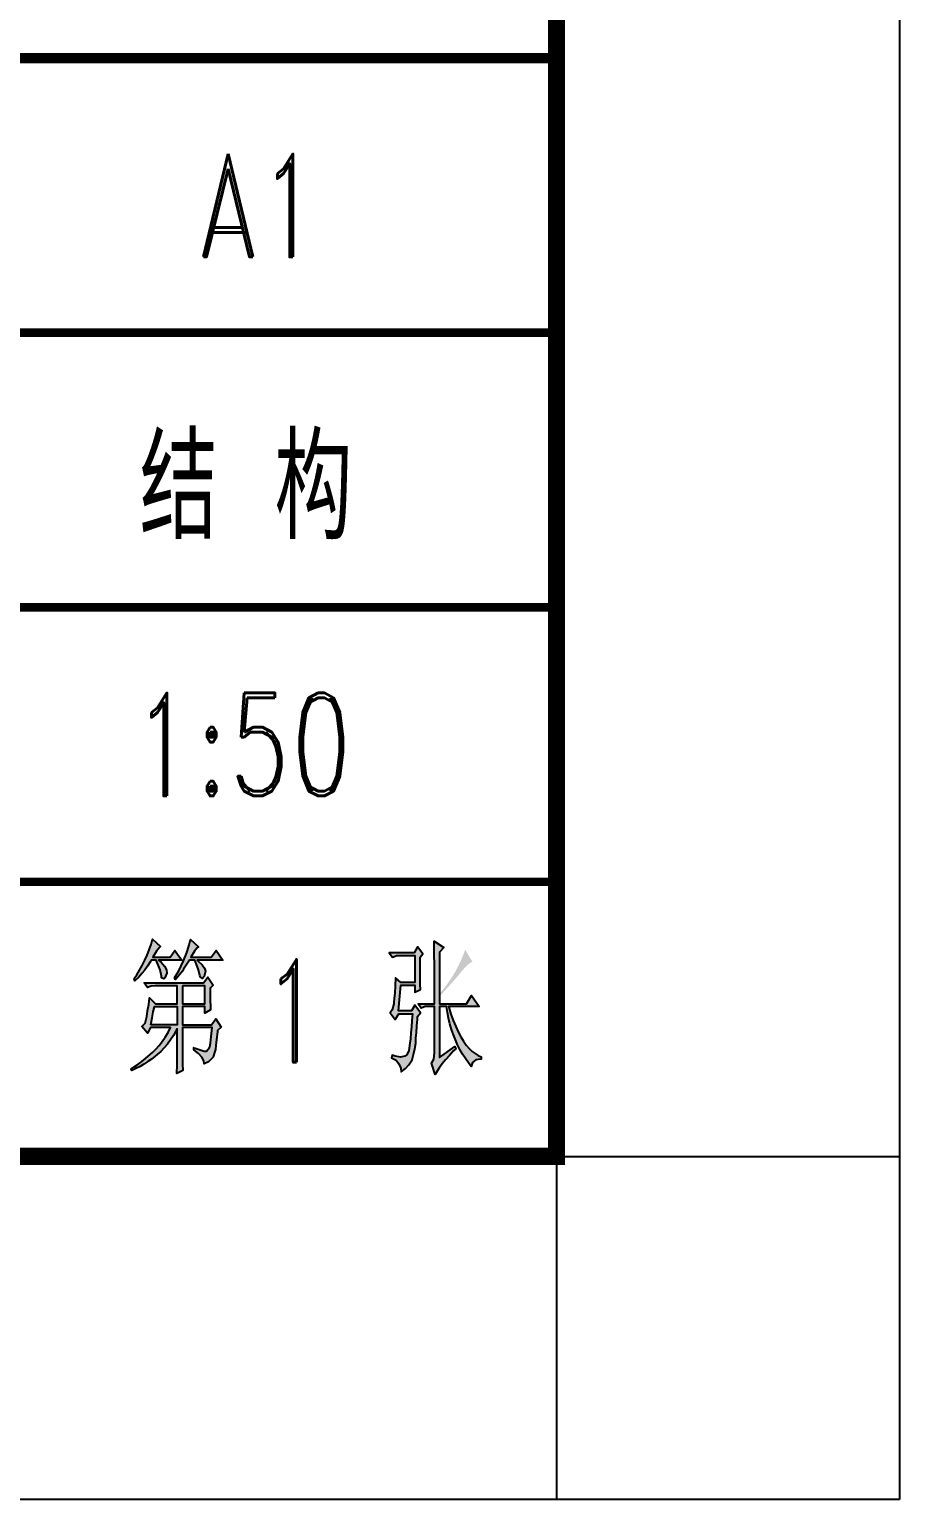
# Model space of a CAD drawing. Extents: x 127618 to 323108, y -93617 to -63917.
# Drawn here: x 193742 to 195010, y -93617 to -91474 of the extents above; entities that cross this region are included whole.
import ezdxf

# ---------------------------------------------------------------- set-up
doc = ezdxf.new("R2010")
doc.units = 0
doc.linetypes.add('CONTINOUS', pattern=[0])
doc.layers.get('0').update_dxf_attribs({"linetype": 'CONTINUOUS'})
for name, color, linetype in [('1', 7, 'CONTINUOUS'), ('DIM', 3, 'CONTINUOUS'), ('TK', 4, 'CONTINUOUS'), ('图框', 4, 'CONTINOUS')]:
    doc.layers.add(name, color=color, linetype=linetype)
doc.styles.add('CHINESE-3', font='romand.shx', dxfattribs={"width": 0.8, "bigfont": 'ochinese.shx'})
doc.styles.add('romand', font='romand.shx', dxfattribs={"width": 0.7, "height": 200, "bigfont": 'OCHINESE.shx'})

# ---------------------------------------------------------------- blocks, each defined once
blk = doc.blocks.new('tk')
at = {"color": 4}
for p, q in [((719581, -69998.6), (719581, -99698.6)), ((719081, -70498.6), (719081, -99198.6)), ((719081, -84848.6), (719081, -99198.6)), ((719081, -84848.6), (719081, -99198.6)), ((719081, -84848.6), (719081, -99198.6)), ((719081, -84848.6), (719081, -99198.6)), ((719081, -99198.6), (678781, -99198.6)), ((719081, -99198.6), (719081, -99698.6)), ((719081, -99198.6), (719581, -99198.6)), ((719581, -99698.6), (677531, -99698.6))]:
    blk.add_line(p, q, dxfattribs=at)

msp = doc.modelspace()

# ---------------------------------------------------------------- hatches: boundary and pattern name
at = {"layer": '1'}
h = msp.add_hatch(color=2, dxfattribs=at)
h.paths.add_polyline_path([(193233.7, -92943.8), (193240.1, -92940.5), (193227.8, -92925.5), (193225.9, -92930.7), (193223.1, -92937.4), (193218.8, -92945.2), (193213.8, -92954), (193210, -92959.7), (193206, -92965.4), (193201.7, -92971), (193197, -92977), (193192, -92982.7), (193186.5, -92988.4), (193181.1, -92993.8), (193182.3, -92997.1), (193188, -92992.9), (193193.4, -92988.4), (193198.6, -92983.6), (193208.8, -92973.4), (193213.1, -92968.9), (193217.6, -92963.7), (193222.6, -92957.8), (193228, -92950.9)])
h.paths.add_polyline_path([(193299.7, -92961.6), (193295.9, -92958), (193291.1, -92954.2), (193285.4, -92949.7), (193278.8, -92945), (193271, -92939.7), (193262.2, -92934.1), (193259.4, -92932.2), (193258.6, -92935.5), (193265.3, -92941.6), (193271.2, -92947.6), (193276.7, -92953.3), (193281.6, -92959), (193285.9, -92964.2), (193289.5, -92969.6), (193292.8, -92974.6), (193293.7, -92976.3), (193299.2, -92985), (193303.2, -92988.6), (193306.1, -92986.9), (193306.6, -92985.5), (193307.3, -92977.9), (193305.1, -92969.6), (193304.2, -92967.3), (193302.5, -92964.6)])
h.paths.add_polyline_path([(193301.8, -92838), (193294.9, -92848), (193273.8, -92848), (193273.8, -92818.1), (193277.9, -92813.1), (193265, -92803.8), (193265.3, -92809.1), (193265.5, -92816.2), (193265.5, -92825.2), (193265.8, -92835.9), (193265.8, -92848), (193229.5, -92848), (193229.5, -92816.4), (193233.7, -92810.5), (193220.7, -92802.2), (193220.9, -92809.3), (193221.2, -92817.4), (193221.4, -92826.1), (193221.4, -92848), (193187, -92848), (193191.8, -92854.6), (193197.5, -92852.7), (193203.4, -92852.2), (193221.4, -92852.2), (193221.4, -92916.3), (193179.4, -92916.3), (193184.2, -92923.1), (193189.9, -92921), (193195.8, -92920.5), (193316.5, -92920.5), (193305.8, -92905.6), (193298.3, -92916.3), (193273.8, -92916.3), (193273.8, -92852.2), (193311.8, -92852.2)])
h.paths.add_polyline_path([(193265.8, -92852.2), (193265.8, -92916.3), (193229.5, -92916.3), (193229.5, -92852.2)], flags=17)
h.paths.add_polyline_path([(193572.9, -92867.2), (193593.3, -92867.2), (193593.3, -92877.1), (193601.4, -92873.1), (193601.4, -92866.2), (193601.1, -92858.4), (193600.9, -92849.6), (193600.9, -92826.4), (193604.9, -92821.4), (193597.3, -92811.4), (193592.1, -92819.7), (193556.1, -92819.7), (193560.6, -92826.4), (193567, -92823.8), (193593.3, -92823.8), (193593.3, -92863.1), (193572.9, -92863.1), (193565.3, -92856.3), (193564.6, -92868.4), (193563.9, -92878.3), (193563.2, -92886.4), (193562.5, -92892.5), (193562.5, -92894), (193560.3, -92903), (193557.2, -92907.3), (193564.8, -92917.2), (193570, -92908.9), (193589.7, -92908.9), (193589, -92918.6), (193588.3, -92927.9), (193587.6, -92936.7), (193586.9, -92945), (193586.2, -92951.4), (193584.3, -92962.3), (193581.4, -92968.7), (193578.8, -92970.6), (193572.2, -92971.8), (193570, -92971.3), (193564.6, -92970.3), (193560.1, -92968.9), (193559.4, -92972.9), (193565.8, -92976.5), (193570, -92981.7), (193572.7, -92988.1), (193573.4, -92993.1), (193579.8, -92988.4), (193584.8, -92983.1), (193588.3, -92977.5), (193589.3, -92975.6), (193591.4, -92968), (193593.3, -92959.7), (193594.5, -92951.4), (193594.9, -92944.2), (193595.7, -92936.2), (193596.4, -92926.9), (193597.1, -92916.7), (193597.3, -92912.9), (193601.4, -92907.3), (193593.3, -92896.3), (193588.5, -92904.6), (193569.3, -92904.6)])
h.paths.add_polyline_path([(193629.3, -92818.8), (193635.3, -92812.1), (193621.3, -92803.1), (193621.3, -92807.2), (193621.5, -92812.4), (193621.5, -92825.7), (193621.7, -92834), (193621.7, -92894), (193598, -92894), (193602.5, -92900.6), (193608.5, -92898), (193621.7, -92898), (193621.7, -92965.6), (193620.8, -92974.6), (193617.7, -92980.5), (193622.9, -92997.1), (193625.8, -92992.4), (193629.1, -92987.2), (193633.4, -92981.5), (193638.1, -92975.6), (193643.6, -92969.4), (193650, -92962.7), (193652.8, -92959.7), (193651.6, -92956.3), (193629.3, -92972.2), (193629.3, -92898), (193639.3, -92898), (193640.7, -92906.8), (193642.4, -92915.3), (193644.5, -92923.4), (193646.9, -92931.4), (193649.5, -92939.3), (193652.3, -92946.6), (193655.7, -92954), (193659, -92960.9), (193663, -92967.7), (193667, -92974.1), (193671.3, -92980.3), (193675.6, -92985.5), (193677.5, -92979.8), (193682, -92976), (193688.9, -92974.8), (193690.1, -92974.6), (193690.1, -92971.3), (193685.5, -92969.4), (193681, -92966.8), (193676.8, -92963.5), (193672.5, -92959.2), (193668.2, -92954.4), (193664.2, -92948.8), (193660.4, -92942.4), (193656.6, -92935.2), (193652.8, -92927.4), (193649.3, -92918.6), (193645.9, -92909.1), (193642.6, -92899.2), (193642.1, -92898), (193687.2, -92898), (193676.1, -92882.1), (193668.5, -92894), (193629.3, -92894)])
h.paths.add_polyline_path([(193666.8, -92815.5), (193660.6, -92830.6), (193657.1, -92838), (193653.3, -92845.4), (193652.8, -92846.3), (193649.3, -92852.5), (193645.5, -92858.4), (193641, -92864.8), (193636.2, -92871.2), (193630.5, -92878.2), (193631.2, -92881.4), (193636.5, -92875.7), (193641.4, -92870), (193646.4, -92864.6), (193655.9, -92853.7), (193659.7, -92848.9), (193666.3, -92841.3), (193671.8, -92836.1), (193675.8, -92833.5), (193677.2, -92833)], flags=17)
h.paths.add_polyline_path([(193927, -92817.6), (193931, -92812.1), (193932.7, -92810.5), (193921.1, -92799.8), (193918.9, -92807.6), (193916.3, -92815.7), (193913.2, -92823.3), (193909.9, -92830.6), (193906.1, -92838.2), (193902.1, -92845.4), (193898.1, -92851.8), (193894.3, -92857.2), (193895.4, -92860.5), (193900.9, -92855.3), (193905.6, -92849.9), (193909.4, -92845.6), (193913.7, -92839.2), (193918, -92832.5), (193919.2, -92830.6), (193926.3, -92830.6), (193929.8, -92838.7), (193932, -92844.6), (193934.1, -92853.7), (193934.3, -92856.3), (193937.7, -92857.7), (193939.1, -92856.3), (193941.9, -92849.4), (193941.5, -92844.6), (193938.4, -92839.2), (193933.4, -92833.7), (193929.8, -92830.6), (193963.5, -92830.6), (193953.5, -92816.4), (193946.7, -92826.4), (193921.5, -92826.4)])
h.paths.add_polyline_path([(194013.6, -92816.4), (194006.7, -92826.4), (193977, -92826.4), (193982, -92817.6), (193986.3, -92812.6), (193987.9, -92811.4), (193976.3, -92800.5), (193974.2, -92808.4), (193971.8, -92816.4), (193969, -92825), (193968.7, -92825.4), (193966.4, -92831.8), (193963, -92838.7), (193959.2, -92846.1), (193954.7, -92853.9), (193953.1, -92856.3), (193954.7, -92858.9), (193960.4, -92852.2), (193964.7, -92846.5), (193966.4, -92843.9), (193970.1, -92838), (193974.7, -92830.6), (193982.7, -92830.6), (193986.3, -92839.4), (193987.9, -92844.6), (193990.1, -92852.9), (193991, -92855.5), (193994.1, -92857.4), (193996.2, -92854.6), (193998.1, -92846.8), (193996.7, -92842.3), (193993.2, -92837.3), (193987.2, -92831.6), (193986.3, -92830.6), (194023.5, -92830.6)])
h.paths.add_polyline_path([(194005, -92889.5), (194005, -92871.4), (194009.5, -92867.2), (194001.5, -92855.5), (193995.5, -92863.8), (193908.7, -92863.8), (193913.5, -92870.5), (193919.2, -92868.6), (193925.1, -92868.1), (193957.1, -92868.1), (193957.1, -92894), (193925.6, -92894), (193916.8, -92885.4), (193915.6, -92895.4), (193913.9, -92904.4), (193912.5, -92912.7), (193910.9, -92920.3), (193910.4, -92922.2), (193905.2, -92927.2), (193913.9, -92937.1), (193918, -92928.8), (193947.1, -92928.8), (193943.6, -92936.2), (193939.6, -92942.8), (193935.3, -92949.2), (193930.5, -92954.9), (193925.8, -92960.4), (193921.5, -92964.6), (193910.6, -92974.1), (193905.2, -92978.4), (193899.7, -92982.4), (193894.3, -92986.2), (193890, -92988.8), (193890.7, -92991.4), (193896.9, -92988.4), (193902.8, -92985.3), (193908.5, -92982), (193914.2, -92978.4), (193919.6, -92974.6), (193925.1, -92970.6), (193927.9, -92968), (193933.2, -92963.5), (193938.1, -92958.2), (193942.9, -92952.8), (193947.4, -92946.6), (193951.7, -92940.2), (193955.7, -92933.3), (193957.1, -92930.5), (193957.1, -92976.7), (193956.9, -92985.3), (193956.6, -92993.1), (193956.6, -92995.5), (193965.2, -92991.4), (193964.9, -92982.2), (193964.7, -92973.4), (193964.7, -92928.8), (194007.9, -92928.8), (194006.4, -92941.9), (194005.5, -92951.4), (194004.5, -92957.1), (194004.3, -92958), (193999.8, -92963), (193996.2, -92963), (193990.3, -92961.3), (193981.8, -92958.2), (193981.1, -92958), (193981.1, -92961.3), (193988.2, -92966.5), (193992.9, -92971.8), (193995.8, -92977.5), (193996.2, -92981.5), (194002.4, -92978.6), (194004.3, -92977.2), (194009.3, -92972), (194009.5, -92971.3), (194011.9, -92963.9), (194012.6, -92960.6), (194013.3, -92954.9), (194014.5, -92946.4), (194015.7, -92935), (194015.9, -92933.1), (194021.1, -92928.1), (194013.1, -92916.3), (194007.1, -92924.8), (193964.7, -92924.8), (193964.7, -92898), (193997.4, -92898), (193997.4, -92908), (194005.5, -92903), (194005.3, -92897.5)])
h.paths.add_polyline_path([(193997.4, -92894), (193964.7, -92894), (193964.7, -92868.1), (193997.4, -92868.1)], flags=16)
h.paths.add_polyline_path([(193957.1, -92898), (193957.1, -92924.8), (193918.7, -92924.8), (193920.3, -92914.6), (193922.2, -92906.1), (193923.8, -92898)], flags=16)
h.paths.add_polyline_path([(194311.4, -92907.3), (194303.4, -92896.3), (194298.6, -92904.6), (194279.4, -92904.6), (194283, -92867.2), (194303.4, -92867.2), (194303.4, -92877.1), (194311.4, -92873.1), (194311.2, -92866.2), (194311.2, -92858.4), (194311, -92849.6), (194311, -92826.4), (194315, -92821.4), (194307.4, -92811.4), (194302.2, -92819.7), (194266.1, -92819.7), (194270.6, -92826.4), (194277, -92823.8), (194303.4, -92823.8), (194303.4, -92863.1), (194283, -92863.1), (194275.4, -92856.3), (194274.7, -92868.4), (194274, -92878.3), (194273.3, -92886.4), (194272.5, -92892.5), (194272.5, -92894), (194270.4, -92903), (194267.3, -92907.3), (194274.9, -92917.2), (194280.1, -92908.9), (194299.8, -92908.9), (194299.1, -92918.6), (194298.4, -92927.9), (194297.7, -92936.7), (194297, -92945), (194296.3, -92951.4), (194294.4, -92962.3), (194291.5, -92968.7), (194288.7, -92970.6), (194282.3, -92971.8), (194280.1, -92971.3), (194274.7, -92970.3), (194270.2, -92968.9), (194269.5, -92972.9), (194275.9, -92976.5), (194280.1, -92981.7), (194282.7, -92988.1), (194283.4, -92993.1), (194289.9, -92988.4), (194294.8, -92983.1), (194298.4, -92977.5), (194299.3, -92975.6), (194301.5, -92968), (194303.4, -92959.7), (194304.6, -92951.4), (194305, -92944.2), (194305.7, -92936.2), (194306.5, -92926.9), (194307.2, -92916.7), (194307.4, -92912.9)])
h.paths.add_polyline_path([(194385.9, -92833.5), (194387.3, -92833), (194376.9, -92815.5), (194370.7, -92830.6), (194367.2, -92838), (194363.4, -92845.4), (194362.9, -92846.3), (194359.3, -92852.5), (194355.5, -92858.4), (194351, -92864.8), (194346.3, -92871.2), (194340.6, -92878.2), (194341.3, -92881.4), (194346.5, -92875.7), (194351.5, -92870), (194356.5, -92864.6), (194366, -92853.7), (194369.8, -92848.9), (194376.4, -92841.3), (194381.9, -92836.1)], flags=17)
h.paths.add_polyline_path([(194374.3, -92948.8), (194370.5, -92942.4), (194366.7, -92935.2), (194362.9, -92927.4), (194359.3, -92918.6), (194356, -92909.1), (194352.7, -92899.2), (194352.2, -92898), (194397.3, -92898), (194386.1, -92882.1), (194378.6, -92894), (194339.4, -92894), (194339.4, -92818.8), (194345.4, -92812.1), (194331.4, -92803.1), (194331.4, -92807.2), (194331.6, -92812.4), (194331.6, -92825.7), (194331.8, -92834), (194331.8, -92894), (194308.1, -92894), (194312.6, -92900.6), (194318.6, -92898), (194331.8, -92898), (194331.8, -92965.6), (194330.9, -92974.6), (194327.8, -92980.5), (194333, -92997.1), (194335.9, -92992.4), (194339.2, -92987.2), (194343.2, -92981.5), (194348.2, -92975.6), (194353.7, -92969.4), (194359.8, -92962.7), (194362.9, -92959.7), (194361.7, -92956.3), (194339.4, -92972.2), (194339.4, -92898), (194349.4, -92898), (194350.8, -92906.8), (194352.5, -92915.3), (194354.6, -92923.4), (194357, -92931.4), (194359.6, -92939.3), (194362.4, -92946.6), (194365.7, -92954), (194369.1, -92960.9), (194372.9, -92967.7), (194377.1, -92974.1), (194381.4, -92980.3), (194385.4, -92985.5), (194387.6, -92979.8), (194392.1, -92976), (194399, -92974.8), (194400.1, -92974.6), (194400.1, -92971.3), (194395.6, -92969.4), (194391.1, -92966.8), (194386.9, -92963.5), (194382.6, -92959.2), (194378.3, -92954.4)])

# ---------------------------------------------------------------- linework, layer by layer
msp.add_lwpolyline([(152959.9, -63916.5), (195009.9, -63916.5), (195009.9, -93616.5), (152959.9, -93616.5)], close=True)
at = {"layer": '1', "color": 2}
msp.add_line((194509.9, -93116.5), (185509.5, -93116.5), dxfattribs=at)
msp.add_line((194509.9, -93116.5), (185509.5, -93116.5), dxfattribs=at)
at = {"layer": '1', "color": 2, "const_width": 25}
for points in [[(185509.5, -93116.5), (194509.9, -93116.5), (194509.9, -86528.1), (185509.5, -86528.1)], [(185509.5, -90216.4), (194509.9, -90216.4), (194509.9, -93116.5), (185509.5, -93116.5)]]:
    msp.add_lwpolyline(points, close=True, dxfattribs=at)
at = {"layer": '1', "color": 2}
for points, const_width in [([(188609.6, -91516.5), (194509.9, -91516.5)], 15), ([(194509.9, -91916.5), (193109.9, -91916.5)], 12.5), ([(194509.9, -92316.5), (193109.9, -92316.5)], 12.5), ([(194509.9, -92716.5), (193109.9, -92716.5)], 12.5)]:
    msp.add_lwpolyline(points, dxfattribs=dict(at, const_width=const_width))
for points in [[(193900.9, -92855.3), (193895.4, -92860.5), (193894.3, -92857.2), (193898.1, -92851.8), (193902.1, -92845.4), (193906.1, -92838.2), (193909.9, -92830.6), (193913.2, -92823.3), (193916.3, -92815.7), (193918.9, -92807.6), (193921.1, -92799.8), (193932.7, -92810.5), (193931, -92812.1), (193927, -92817.6), (193921.5, -92826.4), (193946.7, -92826.4), (193953.5, -92816.4), (193963.5, -92830.6), (193929.8, -92830.6), (193933.4, -92833.7), (193938.4, -92839.2), (193941.5, -92844.6), (193941.9, -92849.4), (193939.1, -92856.3), (193937.7, -92857.7), (193934.3, -92856.3), (193934.1, -92853.7), (193932, -92844.6), (193929.8, -92838.7), (193926.3, -92830.6), (193919.2, -92830.6), (193918, -92832.5), (193913.7, -92839.2), (193909.4, -92845.6), (193905.6, -92849.9)], [(193953.1, -92856.3), (193954.7, -92853.9), (193959.2, -92846.1), (193963, -92838.7), (193966.4, -92831.8), (193968.7, -92825.4), (193969, -92825), (193971.8, -92816.4), (193974.2, -92808.4), (193976.3, -92800.5), (193987.9, -92811.4), (193986.3, -92812.6), (193982, -92817.6), (193977, -92826.4), (194006.7, -92826.4), (194013.6, -92816.4), (194023.5, -92830.6), (193986.3, -92830.6), (193987.2, -92831.6), (193993.2, -92837.3), (193996.7, -92842.3), (193998.1, -92846.8), (193996.2, -92854.6), (193994.1, -92857.4), (193991, -92855.5), (193990.1, -92852.9), (193987.9, -92844.6), (193986.3, -92839.4), (193982.7, -92830.6), (193974.7, -92830.6), (193970.1, -92838), (193966.4, -92843.9), (193964.7, -92846.5), (193960.4, -92852.2), (193954.7, -92858.9)], [(194280.1, -92981.7), (194282.7, -92988.1), (194283.4, -92993.1), (194289.9, -92988.4), (194294.8, -92983.1), (194298.4, -92977.5), (194299.3, -92975.6), (194301.5, -92968), (194303.4, -92959.7), (194304.6, -92951.4), (194305, -92944.2), (194305.7, -92936.2), (194306.5, -92926.9), (194307.2, -92916.7), (194307.4, -92912.9), (194311.4, -92907.3), (194303.4, -92896.3), (194298.6, -92904.6), (194279.4, -92904.6), (194283, -92867.2), (194303.4, -92867.2), (194303.4, -92877.1), (194311.4, -92873.1), (194311.2, -92866.2), (194311.2, -92858.4), (194311, -92849.6), (194311, -92826.4), (194315, -92821.4), (194307.4, -92811.4), (194302.2, -92819.7), (194266.1, -92819.7), (194270.6, -92826.4), (194277, -92823.8), (194303.4, -92823.8), (194303.4, -92863.1), (194283, -92863.1), (194275.4, -92856.3), (194274.7, -92868.4), (194274, -92878.3), (194273.3, -92886.4), (194272.5, -92892.5), (194272.5, -92894), (194270.4, -92903), (194267.3, -92907.3), (194274.9, -92917.2), (194280.1, -92908.9), (194299.8, -92908.9), (194299.1, -92918.6), (194298.4, -92927.9), (194297.7, -92936.7), (194297, -92945), (194296.3, -92951.4), (194294.4, -92962.3), (194291.5, -92968.7), (194288.7, -92970.6), (194282.3, -92971.8), (194280.1, -92971.3), (194274.7, -92970.3), (194270.2, -92968.9), (194269.5, -92972.9), (194275.9, -92976.5)], [(194369.1, -92960.9), (194365.7, -92954), (194362.4, -92946.6), (194359.6, -92939.3), (194357, -92931.4), (194354.6, -92923.4), (194352.5, -92915.3), (194350.8, -92906.8), (194349.4, -92898), (194339.4, -92898), (194339.4, -92972.2), (194361.7, -92956.3), (194362.9, -92959.7), (194359.8, -92962.7), (194353.7, -92969.4), (194348.2, -92975.6), (194343.2, -92981.5), (194339.2, -92987.2), (194335.9, -92992.4), (194333, -92997.1), (194327.8, -92980.5), (194330.9, -92974.6), (194331.8, -92965.6), (194331.8, -92898), (194318.6, -92898), (194312.6, -92900.6), (194308.1, -92894), (194331.8, -92894), (194331.8, -92834), (194331.6, -92825.7), (194331.6, -92812.4), (194331.4, -92807.2), (194331.4, -92803.1), (194345.4, -92812.1), (194339.4, -92818.8), (194339.4, -92894), (194378.6, -92894), (194386.1, -92882.1), (194397.3, -92898), (194352.2, -92898), (194352.7, -92899.2), (194356, -92909.1), (194359.3, -92918.6), (194362.9, -92927.4), (194366.7, -92935.2), (194370.5, -92942.4), (194374.3, -92948.8), (194378.3, -92954.4), (194382.6, -92959.2), (194386.9, -92963.5), (194391.1, -92966.8), (194395.6, -92969.4), (194400.1, -92971.3), (194400.1, -92974.6), (194399, -92974.8), (194392.1, -92976), (194387.6, -92979.8), (194385.4, -92985.5), (194381.4, -92980.3), (194377.1, -92974.1), (194372.9, -92967.7)], [(193964.7, -92973.4), (193964.9, -92982.2), (193965.2, -92991.4), (193956.6, -92995.5), (193956.6, -92993.1), (193956.9, -92985.3), (193957.1, -92976.7), (193957.1, -92930.5), (193955.7, -92933.3), (193951.7, -92940.2), (193947.4, -92946.6), (193942.9, -92952.8), (193938.1, -92958.2), (193933.2, -92963.5), (193927.9, -92968), (193925.1, -92970.6), (193919.6, -92974.6), (193914.2, -92978.4), (193908.5, -92982), (193902.8, -92985.3), (193896.9, -92988.4), (193890.7, -92991.4), (193890, -92988.8), (193894.3, -92986.2), (193899.7, -92982.4), (193905.2, -92978.4), (193910.6, -92974.1), (193921.5, -92964.6), (193925.8, -92960.4), (193930.5, -92954.9), (193935.3, -92949.2), (193939.6, -92942.8), (193943.6, -92936.2), (193947.1, -92928.8), (193918, -92928.8), (193913.9, -92937.1), (193905.2, -92927.2), (193910.4, -92922.2), (193910.9, -92920.3), (193912.5, -92912.7), (193913.9, -92904.4), (193915.6, -92895.4), (193916.8, -92885.4), (193925.6, -92894), (193957.1, -92894), (193957.1, -92868.1), (193925.1, -92868.1), (193919.2, -92868.6), (193913.5, -92870.5), (193908.7, -92863.8), (193995.5, -92863.8), (194001.5, -92855.5), (194009.5, -92867.2), (194005, -92871.4), (194005, -92889.5), (194005.3, -92897.5), (194005.5, -92903), (193997.4, -92908), (193997.4, -92898), (193964.7, -92898), (193964.7, -92924.8), (194007.1, -92924.8), (194013.1, -92916.3), (194021.1, -92928.1), (194015.9, -92933.1), (194015.7, -92935), (194014.5, -92946.4), (194013.3, -92954.9), (194012.6, -92960.6), (194011.9, -92963.9), (194009.5, -92971.3), (194009.3, -92972), (194004.3, -92977.2), (194002.4, -92978.6), (193996.2, -92981.5), (193995.8, -92977.5), (193992.9, -92971.8), (193988.2, -92966.5), (193981.1, -92961.3), (193981.1, -92958), (193981.8, -92958.2), (193990.3, -92961.3), (193996.2, -92963), (193999.8, -92963), (194004.3, -92958), (194004.5, -92957.1), (194005.5, -92951.4), (194006.4, -92941.9), (194007.9, -92928.8), (193964.7, -92928.8)], [(193964.7, -92868.1), (193964.7, -92894), (193997.4, -92894), (193997.4, -92868.1)], [(193918.7, -92924.8), (193920.3, -92914.6), (193922.2, -92906.1), (193923.7, -92898.7), (193923.9, -92898), (193957.1, -92898), (193957.1, -92924.8)]]:
    msp.add_lwpolyline(points, close=True, dxfattribs=at)
at = {"layer": '图框', "color": 2}
msp.add_line((194509.9, -93116.5), (185509.5, -93116.5), dxfattribs=at)

# ---------------------------------------------------------------- block references
at = {"layer": 'DIM'}
msp.add_blockref('tk', (-524571, 6082.1), dxfattribs=at)

# ---------------------------------------------------------------- texts
at = {"layer": 'TK', "color": 1, "style": 'romand', "width": 0.7}
for s, p in [('A1', (193986.1, -91806)), ('1:50', (193892.5, -92591.3))]:
    msp.add_text(s, height=150.01, dxfattribs=at).set_placement(p)
at = {"layer": 'TK', "color": 2, "style": 'CHINESE-3', "width": 0.8}
msp.add_text('结 构', height=150.01, dxfattribs=at).set_placement((193902.2, -92217.3))
at = {"layer": 'TK', "color": 4, "style": 'romand', "width": 0.7}
msp.add_text('1', height=150, dxfattribs=at).set_placement((194081.2, -92979.4))

doc.saveas('drawing.dxf')
